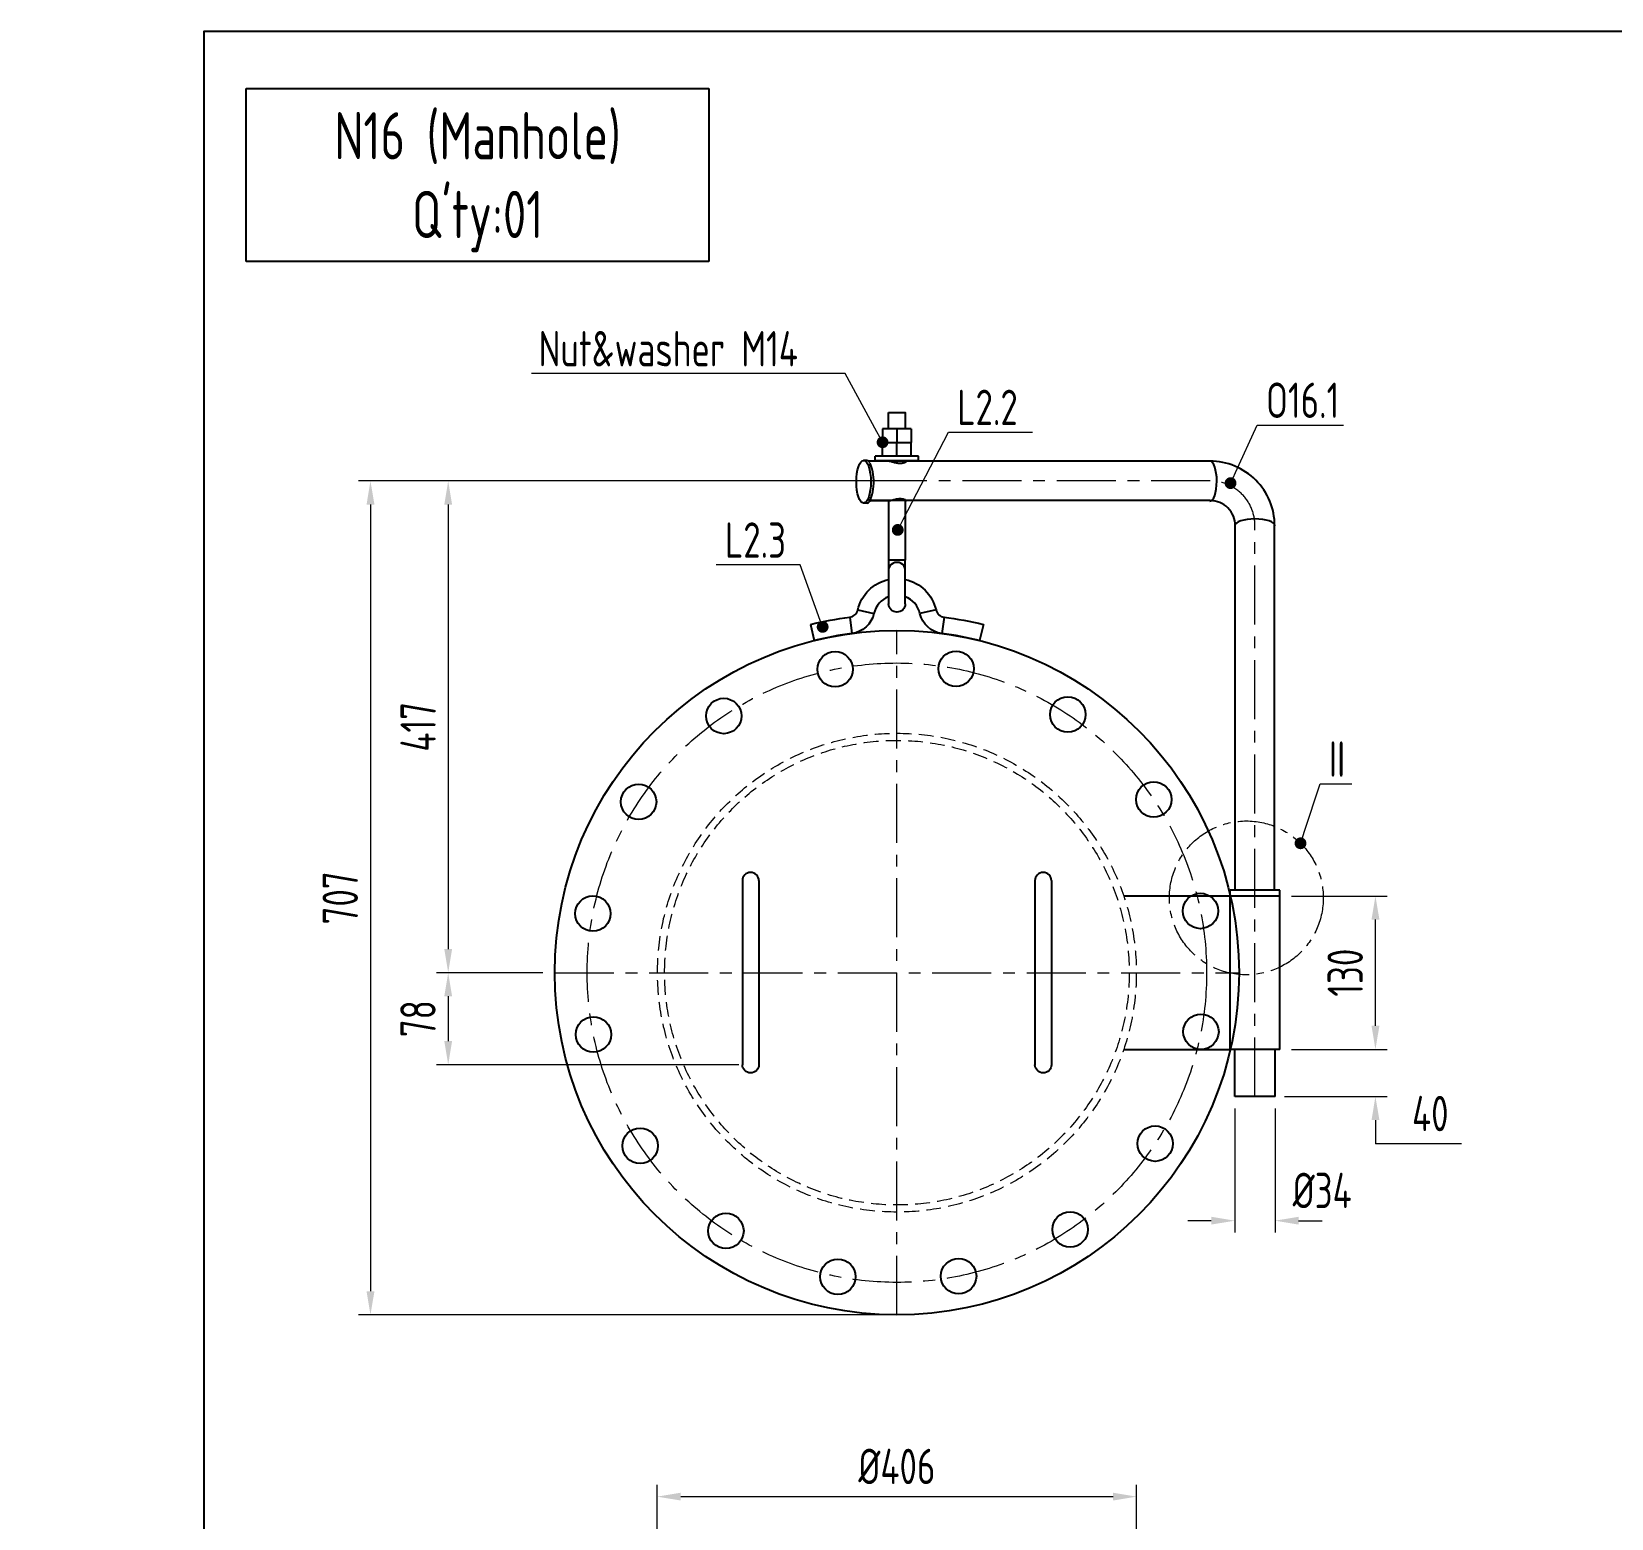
# Model space of a CAD drawing. Header units: millimetres. Extents: x -46397 to 283259, y -8690 to 23983.
# Drawn here: x 176973 to 178312, y 87 to 1347 of the extents above; entities that cross this region are included whole.
import ezdxf
from ezdxf import colors
from ezdxf.entities.mleader import LeaderData, LeaderLine
from ezdxf.math import Vec2, Vec3

# ---------------------------------------------------------------- set-up
doc = ezdxf.new("R2010")
doc.units = ezdxf.units.MM
doc.linetypes.add('CENTER', pattern=[2, 1.25, -0.25, 0.25, -0.25])
doc.linetypes.add('HIDDEN', pattern=[0.375, 0.25, -0.125])
doc.layers.get('Defpoints').update_dxf_attribs({"lineweight": 0})
for name, color, linetype, lineweight in [('Dtext', 255, 'Continuous', 20), ('DUONGDAM', 7, 'Continuous', 25), ('Long_AM_Hidden', 4, 'HIDDEN', 9), ('Long_AM_Visible', 30, 'Continuous', 25), ('Long_Centerline', 1, 'CENTER', 9), ('Long_Dim', 3, 'Continuous', 9), ('ĐƯỜNG ĐẬM', 255, 'Continuous', 25)]:
    doc.layers.add(name, color=color, linetype=linetype, lineweight=lineweight)
doc.styles.add('Chu va so', font='arial.ttf')
doc.styles.add('GHI CHU 2', font='arial.ttf', dxfattribs={"width": 0.8, "height": 2.5})
doc.styles.add('GHI CHÚ 3', font='isocp_IV25.ttf', dxfattribs={"width": 0.8})
doc.styles.get("Standard").update_dxf_attribs({"font": 'isocp.shx', "width": 0.8})
doc.styles.add('TCVN', font='arial.ttf')
doc.dimstyles.new('Vuong_DIM', dxfattribs={"dimtxt": 2.5, "dimasz": 2.3, "dimexe": 1.25, "dimexo": 0, "dimtad": 1, "dimtoh": 1, "dimdec": 0, "dimdsep": 46, "dimtxsty": 'GHI CHÚ 3', "dimcen": 2.3, "dimclrd": 9, "dimclre": 9, "dimclrt": 2, "dimadec": 0, "dimazin": 0, "dimtm": 1e-09, "dimtfac": 1, "dimtdec": 0, "dimtofl": 0, "dimtmove": 1, "dimatfit": 3, "dimfxl": 1, "dimtfill": 1, "dimlwd": 9, "dimlwe": 9, "dimarcsym": 1})

# ---------------------------------------------------------------- blocks, each defined once
blk = doc.blocks.new('_Dot')
at = {"color": 0, "linetype": 'ByBlock', "lineweight": -2}
blk.add_line((-0.5, 0), (-1, 0), dxfattribs=at)
at = {"color": 0, "linetype": 'ByBlock', "const_width": 0.5}
blk.add_lwpolyline([(-0.25, 0, 1), (0.25, 0, 1)], format="xyb", close=True, dxfattribs=at)
blk = doc.blocks.new('*D1738')
at = {"layer": 'Defpoints', "color": 0, "transparency": 16777216}
for p in [(177706.3, 966.6), (177260.1, 259.8), (177706.3, 259.8)]:
    blk.add_point(p, dxfattribs=at)
at = {"layer": 'Long_Dim', "color": 9, "lineweight": 9, "transparency": 16777216}
for p, q in [((177696.3, 966.6), (177250.1, 966.6)), ((177260.1, 946.6), (177260.1, 279.8)), ((177696.3, 259.8), (177250.1, 259.8))]:
    blk.add_line(p, q, dxfattribs=at)
at = {"layer": 'Long_Dim', "color": 9, "transparency": 16777216}
for points in [[(177256.8, 946.6), (177263.5, 946.6), (177260.1, 966.6)], [(177256.8, 279.8), (177263.5, 279.8), (177260.1, 259.8)]]:
    blk.add_solid(points, dxfattribs=at)
at = {"layer": 'Long_Dim', "color": 2, "transparency": 16777216, "insert": (177234.5, 613.2), "char_height": 30, "attachment_point": 5, "rotation": 90, "style": 'GHI CHÚ 3', "bg_fill": 3, "box_fill_scale": 1.1, "bg_fill_color": 256, "bg_fill_true_color": 13158600, "bg_fill_transparency": 0}
blk.add_mtext('707', dxfattribs=at)
blk = doc.blocks.new('*D1741')
at = {"layer": 'Defpoints', "color": 0, "transparency": 16777216}
for p in [(178030.9, 484.8), (178024.8, 444.8), (178111.9, 444.8)]:
    blk.add_point(p, dxfattribs=at)
at = {"layer": 'Long_Dim', "color": 9, "lineweight": 9, "transparency": 16777216}
for p, q in [((178111.9, 504.8), (178111.9, 524.8)), ((178040.9, 484.8), (178121.9, 484.8)), ((178034.8, 444.8), (178121.9, 444.8)), ((178111.9, 424.8), (178111.9, 404.8)), ((178185, 404.8), (178111.9, 404.8))]:
    blk.add_line(p, q, dxfattribs=at)
at = {"layer": 'Long_Dim', "color": 9, "transparency": 16777216}
for points in [[(178108.6, 504.8), (178115.3, 504.8), (178111.9, 484.8)], [(178108.6, 424.8), (178115.3, 424.8), (178111.9, 444.8)]]:
    blk.add_solid(points, dxfattribs=at)
at = {"layer": 'Long_Dim', "color": 2, "transparency": 16777216, "insert": (178158.4, 430.4), "char_height": 30, "attachment_point": 5, "style": 'GHI CHÚ 3', "bg_fill": 3, "box_fill_scale": 1.1, "bg_fill_color": 256, "bg_fill_true_color": 13158600, "bg_fill_transparency": 0}
blk.add_mtext('40', dxfattribs=at)
blk = doc.blocks.new('*D1775')
at = {"layer": 'Defpoints', "color": 0, "transparency": 16777216}
for p in [(177992.8, 444.8, -7.7), (178026.8, 444.8, -7.7), (178026.8, 339.6)]:
    blk.add_point(p, dxfattribs=at)
at = {"layer": 'Long_Dim', "color": 9, "lineweight": 9, "transparency": 16777216}
for p, q in [((177992.8, 434.8), (177992.8, 329.6)), ((178026.8, 434.8), (178026.8, 329.6)), ((177972.8, 339.6), (177952.8, 339.6)), ((178046.8, 339.6), (178066.8, 339.6))]:
    blk.add_line(p, q, dxfattribs=at)
at = {"layer": 'Long_Dim', "color": 9, "transparency": 16777216}
blk.add_solid([(177972.8, 342.9), (177972.8, 336.3), (177992.8, 339.6)], dxfattribs=at)
at = {"layer": 'Long_Dim', "color": 2, "transparency": 16777216, "insert": (178066.8, 365.2), "char_height": 30, "attachment_point": 5, "style": 'GHI CHÚ 3', "bg_fill": 3, "box_fill_scale": 1.1, "bg_fill_color": 256, "bg_fill_true_color": 13158600, "bg_fill_transparency": 0}
blk.add_mtext('%%C34', dxfattribs=at)
at = {"layer": 'Long_Dim', "color": 9, "transparency": 16777216}
blk.add_solid([(178046.8, 342.9), (178046.8, 336.3), (178026.8, 339.6)], dxfattribs=at)
blk = doc.blocks.new('*D1721')
at = {"layer": 'Defpoints', "color": 0, "transparency": 16777216}
for p in [(177909.5, 105.7), (177503.1, 22.3, -7.7), (177909.5, 22.3, -7.7)]:
    blk.add_point(p, dxfattribs=at)
at = {"layer": 'Long_Dim', "color": 9, "lineweight": 9, "transparency": 16777216}
for p, q in [((177503.1, 32.3), (177503.1, 115.7)), ((177909.5, 32.3), (177909.5, 115.7)), ((177523.1, 105.7), (177889.5, 105.7))]:
    blk.add_line(p, q, dxfattribs=at)
at = {"layer": 'Long_Dim', "color": 9, "transparency": 16777216}
for points in [[(177523.1, 109), (177523.1, 102.4), (177503.1, 105.7)], [(177889.5, 109), (177889.5, 102.4), (177909.5, 105.7)]]:
    blk.add_solid(points, dxfattribs=at)
at = {"layer": 'Long_Dim', "color": 2, "transparency": 16777216, "insert": (177706.3, 131.3), "char_height": 30, "attachment_point": 5, "style": 'GHI CHÚ 3', "bg_fill": 3, "box_fill_scale": 1.1, "bg_fill_color": 256, "bg_fill_true_color": 13158600, "bg_fill_transparency": 0}
blk.add_mtext('%%C406', dxfattribs=at)
blk = doc.blocks.new('*D1727')
at = {"layer": 'Defpoints', "color": 0, "transparency": 16777216}
for p in [(177678.1, 966.6, -7.7), (177326, 549.8), (177416.3, 549.8, -7.7)]:
    blk.add_point(p, dxfattribs=at)
at = {"layer": 'Long_Dim', "color": 9, "lineweight": 9, "transparency": 16777216}
for p, q in [((177668.1, 966.6), (177316, 966.6)), ((177326, 946.6), (177326, 569.8)), ((177406.3, 549.8), (177316, 549.8))]:
    blk.add_line(p, q, dxfattribs=at)
at = {"layer": 'Long_Dim', "color": 9, "transparency": 16777216}
for points in [[(177322.7, 946.6), (177329.3, 946.6), (177326, 966.6)], [(177322.7, 569.8), (177329.3, 569.8), (177326, 549.8)]]:
    blk.add_solid(points, dxfattribs=at)
at = {"layer": 'Long_Dim', "color": 2, "transparency": 16777216, "insert": (177300.5, 758.2), "char_height": 30, "attachment_point": 5, "rotation": 90, "style": 'GHI CHÚ 3', "bg_fill": 3, "box_fill_scale": 1.1, "bg_fill_color": 256, "bg_fill_true_color": 13158600, "bg_fill_transparency": 0}
blk.add_mtext('417', dxfattribs=at)
blk = doc.blocks.new('*D1771')
at = {"layer": 'Defpoints', "color": 0, "transparency": 16777216}
for p in [(178030.9, 614.8, -7.7), (178111.9, 614.8), (178030.9, 484.8, -7.7)]:
    blk.add_point(p, dxfattribs=at)
at = {"layer": 'Long_Dim', "color": 9, "lineweight": 9, "transparency": 16777216}
for p, q in [((178040.9, 614.8), (178121.9, 614.8)), ((178111.9, 504.8), (178111.9, 594.8)), ((178040.9, 484.8), (178121.9, 484.8))]:
    blk.add_line(p, q, dxfattribs=at)
at = {"layer": 'Long_Dim', "color": 9, "transparency": 16777216}
for points in [[(178108.6, 594.8), (178115.3, 594.8), (178111.9, 614.8)], [(178108.6, 504.8), (178115.3, 504.8), (178111.9, 484.8)]]:
    blk.add_solid(points, dxfattribs=at)
at = {"layer": 'Long_Dim', "color": 2, "transparency": 16777216, "insert": (178086.3, 549.8), "char_height": 30, "attachment_point": 5, "rotation": 90, "style": 'GHI CHÚ 3', "bg_fill": 3, "box_fill_scale": 1.1, "bg_fill_color": 256, "bg_fill_true_color": 13158600, "bg_fill_transparency": 0}
blk.add_mtext('130', dxfattribs=at)
blk = doc.blocks.new('*U1706')
at = {"lineweight": 25}
for points in [[(0, 0), (5222.3, 0), (5222.3, 3420.9), (0, 3420.9)], [(0, 0), (3948.6, 0), (3948.6, 3420.9), (0, 3420.9)]]:
    blk.add_lwpolyline(points, close=True, dxfattribs=at)
at = {"layer": 'Dtext', "ltscale": 0.1}
for tag, p, height, style in [('REV_3', (3982.2, 1284.9), 22.7, 'TCVN'), ('FOR_APPROVAL3', (4209.7, 1283.3, -0.2), 27.3, 'TCVN'), ('REV_2', (3982.2, 1200), 22.7, 'TCVN'), ('FOR_APPROVAL2', (4209.7, 1198.4, -0.2), 27.3, 'TCVN'), ('REV_1', (3982.2, 1115.1), 22.7, 'TCVN'), ('FOR_APPROVAL1', (4209.7, 1113.5, -0.2), 27.3, 'TCVN'), ('REV_0', (3982.2, 1030.1), 22.7, 'TCVN'), ('NGUOI_VE', (4452, 1028.9, -0.2), 27.3, 'TCVN'), ('NGUOI_KIEM_2', (4693.2, 1028.9, -0.2), 27.3, 'TCVN'), ('NGUOI_DUYET', (4984.6, 1028.9, -0.2), 27.3, 'TCVN'), ('1.1_A4', (4999.2, 51.8, -0.2), 27.3, 'Chu va so'), ('A4_A4', (5090, 51.8, -0.2), 27.3, 'Chu va so'), ('REV.', (5164.8, 51.8, -0.2), 27.3, 'Chu va so')]:
    blk.add_attdef(tag, p, '', height=height, dxfattribs=dict(at, style=style))
for tag, p, height, style, width in [('NGAY_REV03', (4039.8, 1283.3, -0.2), 23.7, 'TCVN', 0.95), ('NGAY_REV02', (4039.8, 1198.4, -0.2), 23.7, 'TCVN', 0.95), ('NGAY_REV01', (4039.8, 1113.5, -0.2), 23.7, 'TCVN', 0.95), ('NGAY_REV0', (4039.8, 1028.5, -0.2), 23.7, 'TCVN', 0.95), ('DWD.NO', (4037.7, 22.1, -0.2), 36.4, 'Chu va so', 0.85)]:
    blk.add_attdef(tag, p, '', height=height, dxfattribs=dict(at, style=style, width=width))
at = {"layer": 'Dtext', "lineweight": 25, "ltscale": 0.1, "style": 'Chu va so'}
for tag, p, height in [('PROJECT_CODE', (4300.8, 427.6), 54.6), ('TITLE1', (4064.3, 326.1, -0.2), 36.4), ('TITLE2', (4064.3, 240.5, -0.2), 36.4), ('TITLE3', (4064.3, 155.6, -0.2), 36.4)]:
    blk.add_attdef(tag, p, '', height=height, dxfattribs=at)
blk = doc.blocks.new('*U1713')
at = {"layer": 'DUONGDAM'}
blk.add_circle((0, 0), 15, dxfattribs=at)
blk = doc.blocks.new('*U1714')
at = {"layer": 'ĐƯỜNG ĐẬM', "color": 0, "linetype": 'ByBlock', "lineweight": -2, "transparency": 16777216}
blk.add_blockref('*U1713', (178500, 989), dxfattribs=at)
for p, rotation in [((178399.6, 969), 22.5), ((178600.5, 969), 337.4999999999999), ((178314.4, 912.1), 45.00000000000001), ((178685.6, 912.1), 315), ((178257.5, 827), 67.5), ((178742.6, 827), 292.5000000000001), ((178237.5, 726.5), 90), ((178762.5, 726.5), 270), ((178257.5, 626.1), 112.5), ((178742.6, 626.1), 247.5), ((178314.4, 540.9), 135), ((178685.6, 540.9), 225), ((178399.6, 484), 157.5), ((178600.5, 484), 202.5000000000001), ((178500, 464), 180)]:
    blk.add_blockref('*U1713', p, dxfattribs=dict(at, rotation=rotation))
blk = doc.blocks.new('*D1733')
at = {"layer": 'Defpoints', "color": 0, "transparency": 16777216}
for p in [(177416.3, 549.8, 7.7), (177326, 471.8), (177582.3, 471.8, 7.7)]:
    blk.add_point(p, dxfattribs=at)
at = {"layer": 'Long_Dim', "color": 9, "lineweight": 9, "transparency": 16777216}
for p, q in [((177406.3, 549.8), (177316, 549.8)), ((177326, 529.8), (177326, 491.8)), ((177572.3, 471.8), (177316, 471.8))]:
    blk.add_line(p, q, dxfattribs=at)
at = {"layer": 'Long_Dim', "color": 9, "transparency": 16777216}
for points in [[(177322.7, 529.8), (177329.3, 529.8), (177326, 549.8)], [(177322.7, 491.8), (177329.3, 491.8), (177326, 471.8)]]:
    blk.add_solid(points, dxfattribs=at)
at = {"layer": 'Long_Dim', "color": 2, "transparency": 16777216, "insert": (177300.4, 510.8), "char_height": 30, "attachment_point": 5, "rotation": 90, "style": 'GHI CHÚ 3', "bg_fill": 3, "box_fill_scale": 1.1, "bg_fill_color": 256, "bg_fill_true_color": 13158600, "bg_fill_transparency": 0}
blk.add_mtext('78', dxfattribs=at)

msp = doc.modelspace()

# ---------------------------------------------------------------- linework, layer by layer
at = {"layer": 'DUONGDAM', "ltscale": 20, "extrusion": (0, 1, 0)}
for p, q in [((178030.9, 619.8, 7.71), (177988.7, 619.8, 7.71)), ((178030.9, 614.8, 7.71), (177988.7, 614.8, 7.71)), ((178030.9, 614.8, 7.71), (177988.7, 614.8, 7.71))]:
    msp.add_line(p, q, dxfattribs=at)
at = {"layer": 'Long_AM_Visible', "extrusion": (0, 1, 0)}
for p, q in [((177694.16, 1010.8, 7.71), (177694.16, 998.82, 7.71)), ((177706.32, 1010.8, 7.71), (177694.16, 1010.8, 7.71)), ((177718.48, 1010.8, 7.71), (177706.32, 1010.8, 7.71)), ((177706.32, 1010.8, 7.71), (177706.32, 999.14, 7.71)), ((177718.48, 1010.8, 7.71), (177718.48, 999.14, 7.71)), ((177694.17, 998.82, 7.71), (177694.16, 998.82, 7.71)), ((177694.17, 999.14, 7.71), (177706.33, 999.14, 7.71)), ((177694.17, 987.49, 7.71), (177694.17, 999.14, 7.71)), ((177706.33, 987.49, 7.71), (177706.33, 999.14, 7.71)), ((177706.33, 999.14, 7.71), (177718.5, 999.14, 7.71)), ((177718.5, 987.49, 7.71), (177718.5, 999.14, 7.71)), ((177680.94, 983.88, 7.71), (177678.12, 983.88, 7.71)), ((177724.75, 987.49, 7.71), (177687.92, 987.49, 7.71)), ((177687.92, 983.7, 7.71), (177687.92, 987.49, 7.71)), ((177724.75, 983.7, 7.71), (177687.92, 983.7, 7.71)), ((177699.33, 983.7, 7.71), (177699.33, 983.34, 7.71)), ((177713.33, 983.7, 7.71), (177713.33, 982.29, 7.71)), ((177724.75, 983.7, 7.71), (177724.75, 987.49, 7.71)), ((177713.33, 950.74, 7.71), (177713.33, 899.45, 7.71)), ((177713.33, 891.19, 7.71), (177713.33, 899.45, 7.71)), ((177713.33, 862.44, 7.71), (177713.33, 891.19, 7.71)), ((177739.48, 857.31, 7.71), (177725.83, 854.19, 7.71)), ((177746.25, 851.16, 7.71), (177744.46, 837.28, 7.71)), ((177779.63, 844.99, 7.71), (177776.33, 831.38, 7.71)), ((177988.7, 484.8, 7.71), (177988.7, 614.8, 7.71)), ((177898.55, 484.79, 7.71), (177988.7, 484.8, 7.71)), ((177992.8, 444.82, 7.71), (177992.8, 484.82, 7.71))]:
    msp.add_line(p, q, dxfattribs=at)
at = {"layer": 'Long_AM_Visible', "elevation": 7.71}
msp.add_lwpolyline([(177699.33, 1024.62), (177713.33, 1024.62), (177713.33, 1010.8), (177699.33, 1010.8)], close=True, dxfattribs=at)
at = {"layer": 'Long_AM_Visible', "extrusion": (1.22465e-16, 0, -1)}
for centre, radius, start, end in [((-177706.33, 849.73, -7.71), 34, 101.88116, 167.11491), ((-177747.28, 859.1, -7.71), 22, 277.36243, 347.11491), ((-177706.33, 542.23, -7.71), 311.5, 97.36243, 103.60896)]:
    msp.add_arc(centre, radius, start, end, dxfattribs=at)
at = {"layer": 'Long_AM_Visible'}
for centre, radius, start, end in [((177706.33, 849.73, 7.71), 20, 12.88509, 69.51268), ((177747.28, 859.1, 7.71), 8, 192.88509, 262.63757), ((177706.33, 542.23, 7.71), 297.5, 76.39104, 82.63757)]:
    msp.add_arc(centre, radius, start, end, dxfattribs=at)
for centre, major_axis, start_param, end_param in [((177680.94, 965.88, 7.71), (0, 18), -0.4369524, 0), ((177971.65, 966.35, 7.71), (-0.01, -17), 0.0014923, 3.1417672), ((178009.8, 928.65, 7.71), (17, -0.01), 0.0001779, 3.1417672)]:
    msp.add_ellipse(centre, major_axis=major_axis, ratio=0.3420201, start_param=start_param, end_param=end_param, dxfattribs=at)
msp.add_open_spline([(177713.33, 983.35, 7.71), (177713.53, 983.37, 7.71), (177713.69, 983.39, 7.71), (177714, 983.39, 7.71), (177714.13, 983.36, 7.71), (177714.3, 983.27, 7.71), (177714.32, 983.2, 7.71), (177714.27, 983.01, 7.71), (177714.2, 982.91, 7.71), (177713.94, 982.67, 7.71), (177713.77, 982.54, 7.71), (177713.35, 982.29, 7.71), (177713.09, 982.16, 7.71), (177712.48, 981.92, 7.71), (177712.12, 981.8, 7.71), (177711.34, 981.6, 7.71), (177710.91, 981.52, 7.71), (177710, 981.41, 7.71), (177709.53, 981.39, 7.71), (177708.56, 981.39, 7.71), (177708.05, 981.41, 7.71), (177707, 981.52, 7.71), (177706.47, 981.6, 7.71), (177705.4, 981.8, 7.71), (177704.88, 981.92, 7.71), (177703.86, 982.16, 7.71), (177703.38, 982.29, 7.71), (177702.48, 982.54, 7.71), (177702.03, 982.67, 7.71), (177701.19, 982.9, 7.71), (177700.79, 983.01, 7.71), (177700.07, 983.2, 7.71), (177699.74, 983.27, 7.71), (177699.19, 983.36, 7.71), (177698.97, 983.39, 7.71), (177698.79, 983.39, 7.71), (177698.79, 983.39, 7.71), (177698.79, 983.39, 7.71)], degree=3, knots=[11.0954506, 11.0954506, 11.0954506, 11.0954506, 12.2686301, 12.2686301, 13.8006195, 13.8006195, 15.3326089, 15.3326089, 16.8645983, 16.8645983, 18.3965877, 18.3965877, 19.9317558, 19.9317558, 21.466924, 21.466924, 23.0020921, 23.0020921, 24.5372602, 24.5372602, 26.0724265, 26.0724265, 27.6075928, 27.6075928, 29.1427592, 29.1427592, 30.6779255, 30.6779255, 32.2099108, 32.2099108, 33.741896, 33.741896, 35.2738813, 35.2738813, 36.8058666, 36.8058666, 36.8059238, 36.8059238, 36.8059238, 36.8059238], dxfattribs=at)
at = {"layer": 'ĐƯỜNG ĐẬM', "ltscale": 100, "extrusion": (0, 1, 0)}
for p, q in [((177988.7, 614.8, 7.71), (177988.7, 619.8, 7.71)), ((178030.9, 614.8, 7.71), (178030.9, 619.8, 7.71)), ((177988.7, 484.82, 7.71), (177988.7, 614.77, 7.71))]:
    msp.add_line(p, q, dxfattribs=at)

# ---------------------------------------------------------------- dimensions: what is measured, and where the dimension line sits
at = {"layer": 'Long_Dim'}
dim = msp.add_linear_dim(base=(177909.53, 105.69, 15.42), p1=(177503.13, 22.29, 7.71), p2=(177909.53, 22.29, 7.71), text='%%C<>', dimstyle='Vuong_DIM', override={"dimtxt": 30, "dimasz": 20, "dimexe": 10, "dimexo": 10, "dimgap": 10}, dxfattribs=at)
dim.commit()
dim.dimension.update_dxf_attribs({"geometry": '*D1721', "text_midpoint": (177706.33, 131.33, 15.42)})

# ---------------------------------------------------------------- leaders
at = {"color": 3, "ltscale": 5}
ml = msp.add_multileader_mtext('Standard', dxfattribs=at)
ml.set_content('{\\fArial|b0|i0|c0|p34;Khoan lỗ %%C10 cho cùm ống DN200 (theo thực tế)}', color=3)
ml.set_leader_properties(lineweight=9)
ml.set_arrow_properties(name='DOT')
ml.build(insert=Vec2(0, 0))
ml.multileader.update_dxf_attribs({"has_dogleg": 0, "text_left_attachment_type": 5, "text_right_attachment_type": 6, "dogleg_length": 0.1, "arrow_head_size": 17.4, "scale": 300})
ctx = ml.context
ctx.base_point, ctx.scale, ctx.char_height, ctx.arrow_head_size, ctx.landing_gap_size, ctx.plane_origin = Vec3(148509.96, 665.28), 300, 24, 17.4, 18, Vec3(149312.43, -378.76)
ctx.left_attachment, ctx.right_attachment = 5, 6
notes = []
notes.append((ctx, [(0, (1, 1, 0), (148878.33, 716.29), (-1, 0), 30, [(0, [(149054.42, 441.35)], 0, [])])]))
ctx.mtext.insert, ctx.mtext.width, ctx.mtext.flow_direction = Vec3(148527.96, 747.35), 309.9931, 5
ml = msp.add_multileader_mtext('Standard', dxfattribs=at)
ml.set_content('{\\fArial|b0|i0|c0|p34;Khoan lỗ %%C10 cho cùm ống DN100 (theo thực tế)}', color=3)
ml.set_leader_properties(lineweight=9)
ml.set_arrow_properties(name='DOT')
ml.build(insert=Vec2(0, 0))
ml.multileader.update_dxf_attribs({"has_dogleg": 0, "text_left_attachment_type": 5, "text_right_attachment_type": 6, "dogleg_length": 0.1, "arrow_head_size": 17.4, "scale": 300})
ctx = ml.context
ctx.base_point, ctx.scale, ctx.char_height, ctx.arrow_head_size, ctx.landing_gap_size, ctx.plane_origin = Vec3(149602.55, 578.05), 300, 24, 17.4, 18, Vec3(149253.66, -389.59)
ctx.left_attachment, ctx.right_attachment = 5, 6
notes.append((ctx, [(0, (1, 1, 0), (149572.55, 578.05), (1, 0), 30, [(0, [(149511.66, 430.53)], 0, [])])]))
ctx.mtext.insert, ctx.mtext.width, ctx.mtext.flow_direction = Vec3(149620.55, 660.13), 306.4046, 5
for ctx, leaders in notes:
    for number, flags, end, landing, length, lines in leaders:
        leader = LeaderData()
        leader.index, (leader.has_last_leader_line, leader.has_dogleg_vector, leader.attachment_direction) = number, flags
        leader.last_leader_point, leader.dogleg_vector, leader.dogleg_length = Vec3(end), Vec3(landing), length
        for number, points, colour, breaks in lines:
            line = LeaderLine()
            line.index, line.vertices, line.color, line.breaks = number, Vec3.list(points), colors.encode_raw_color(colour), breaks
            leader.lines.append(line)
        ctx.leaders.append(leader)

# ---------------------------------------------------------------- next in the draw order: dimensions: what is measured, and where the dimension line sits
at = {"layer": 'Long_Dim'}
dim = msp.add_linear_dim(base=(177260.13, 259.8, 7.71), p1=(177706.33, 966.65, 7.71), p2=(177706.33, 259.8, 7.71), angle=90, dimstyle='Vuong_DIM', override={"dimtxt": 30, "dimasz": 20, "dimexe": 10, "dimexo": 10, "dimgap": 10}, dxfattribs=at)
dim.commit()
dim.dimension.update_dxf_attribs({"geometry": '*D1738', "text_midpoint": (177234.54, 613.22, 7.71)})
dim = msp.add_linear_dim(base=(178111.92, 444.82, 7.71), p1=(178030.9, 484.8, 7.71), p2=(178024.8, 444.82, 7.71), angle=90, dimstyle='Vuong_DIM', override={"dimtxt": 30, "dimasz": 20, "dimexe": 10, "dimexo": 10, "dimgap": 10}, dxfattribs=at)
dim.commit()
dim.dimension.update_dxf_attribs({"geometry": '*D1741', "text_midpoint": (178133.28, 422.69, 7.71), "dimtype": 160})

# ---------------------------------------------------------------- next in the draw order: linework, layer by layer
at = {"layer": 'Long_AM_Visible', "extrusion": (0, 1, 0)}
for p, q in [((177680.94, 947.88, 7.71), (177678.12, 947.88, 7.71)), ((177698.79, 949.65, 7.71), (177682.96, 949.65, 7.71)), ((177699.33, 949.7, 7.71), (177699.33, 899.45, 7.71)), ((177699.33, 899.45, 7.71), (177699.33, 891.19, 7.71)), ((177699.33, 891.19, 7.71), (177699.33, 862.44, 7.71)), ((177673.19, 857.31, 7.71), (177686.84, 854.19, 7.71)), ((177633.04, 844.99, 7.71), (177636.33, 831.38, 7.71)), ((177666.42, 851.16, 7.71), (177668.21, 837.28, 7.71)), ((178030.9, 484.8, 7.71), (178030.9, 614.8, 7.71)), ((178030.9, 484.8, 7.71), (177988.7, 484.8, 7.71)), ((178026.8, 444.82, 7.71), (178026.8, 484.82, 7.71)), ((178026.8, 444.82, 7.71), (177992.8, 444.82, 7.71))]:
    msp.add_line(p, q, dxfattribs=at)
at = {"layer": 'Long_AM_Visible', "extrusion": (1.22465e-16, 0, -1)}
for centre, radius, start, end in [((-177706.33, 849.73, -7.71), 34, 12.88509, 78.11884), ((-177706.33, 862.44, -7.71), 7, 180, 0), ((-177706.33, 542.23, -7.71), 311.5, 76.39104, 82.63757), ((-177665.39, 859.1, -7.71), 22, 192.88509, 262.63757)]:
    msp.add_arc(centre, radius, start, end, dxfattribs=at)
at = {"layer": 'Long_AM_Visible'}
for centre, radius, start, end in [((177665.39, 859.1, 7.71), 8, 277.36243, 347.11491), ((177706.33, 849.73, 7.71), 20, 110.48732, 167.11491), ((177706.33, 542.23, 7.71), 297.5, 97.36243, 103.60896)]:
    msp.add_arc(centre, radius, start, end, dxfattribs=at)
for centre, major_axis, ratio, start_param, end_param in [((177678.12, 965.88, 7.71), (0, -18), 0.3420201, -4.7123923, 1.570793), ((177680.94, 965.88, 7.71), (0, -17), 0.3420201, 0.2861334, 2.7046403), ((177680.94, 965.88, 7.71), (0, -18), 0.3420201, 0, 0.4369524), ((177706.33, 891.19, 7.71), (7, 0), 0.9165483, 0, 3.1415927)]:
    msp.add_ellipse(centre, major_axis=major_axis, ratio=ratio, start_param=start_param, end_param=end_param, dxfattribs=at)
for points, knots in [([(177698.79, 949.65, 7.71), (177698.97, 949.65, 7.71), (177699.19, 949.67, 7.71), (177699.74, 949.76, 7.71), (177700.07, 949.84, 7.71), (177700.79, 950.02, 7.71), (177701.19, 950.13, 7.71), (177702.03, 950.36, 7.71), (177702.48, 950.49, 7.71), (177703.38, 950.74, 7.71), (177703.86, 950.87, 7.71), (177704.88, 951.12, 7.71), (177705.4, 951.23, 7.71), (177706.47, 951.43, 7.71), (177707, 951.51, 7.71), (177708.05, 951.62, 7.71), (177708.56, 951.65, 7.71), (177709.53, 951.65, 7.71), (177710, 951.62, 7.71), (177710.91, 951.51, 7.71), (177711.34, 951.43, 7.71), (177712.12, 951.23, 7.71), (177712.48, 951.12, 7.71), (177713.09, 950.87, 7.71), (177713.35, 950.74, 7.71), (177713.77, 950.49, 7.71), (177713.94, 950.36, 7.71), (177714.2, 950.13, 7.71), (177714.27, 950.02, 7.71), (177714.32, 949.84, 7.71), (177714.3, 949.77, 7.71), (177714.13, 949.67, 7.71), (177714, 949.65, 7.71), (177713.69, 949.65, 7.71), (177713.53, 949.66, 7.71), (177713.33, 949.69, 7.71)], [12.2686873, 12.2686873, 12.2686873, 12.2686873, 13.8006177, 13.8006177, 15.3326052, 15.3326052, 16.8645928, 16.8645928, 18.3965803, 18.3965803, 19.9317503, 19.9317503, 21.4669203, 21.4669203, 23.0020902, 23.0020902, 24.5372602, 24.5372602, 26.0724247, 26.0724247, 27.6075891, 27.6075891, 29.1427536, 29.1427536, 30.6779181, 30.6779181, 32.2099052, 32.2099052, 33.7418923, 33.7418923, 35.2738795, 35.2738795, 36.8058666, 36.8058666, 37.9790457, 37.9790457, 37.9790457, 37.9790457]), ([(177699.33, 899.45, 7.71), (177699.33, 899.45, 7.71), (177699.33, 899.45, 7.71), (177699.34, 899.49, 7.71), (177699.5, 899.53, 7.71), (177700.12, 899.61, 7.71), (177700.56, 899.66, 7.71), (177701.71, 899.74, 7.71), (177702.42, 899.77, 7.71), (177703.82, 899.83, 7.71), (177704.47, 899.84, 7.71), (177705.43, 899.86, 7.71), (177705.71, 899.86, 7.71), (177706.22, 899.86, 7.71), (177706.44, 899.86, 7.71), (177706.96, 899.86, 7.71), (177707.24, 899.86, 7.71), (177708.28, 899.84, 7.71), (177709, 899.82, 7.71), (177710.47, 899.76, 7.71), (177711.18, 899.72, 7.71), (177712.21, 899.65, 7.71), (177712.58, 899.61, 7.71), (177713.16, 899.53, 7.71), (177713.33, 899.49, 7.71), (177713.33, 899.45, 7.71), (177713.33, 899.45, 7.71), (177713.33, 899.45, 7.71)], [-0.0549751, -0.0549751, -0.0549751, -0.0549751, 0, 0, 2.5544712, 2.5544712, 5.0779844, 5.0779844, 7.7250022, 7.7250022, 9.7792625, 9.7792625, 10.6317615, 10.6317615, 11.3089334, 11.3089334, 12.1702498, 12.1702498, 14.4582938, 14.4582938, 17.1847174, 17.1847174, 19.3778833, 19.3778833, 21.9500558, 21.9500558, 22.0050312, 22.0050312, 22.0050312, 22.0050312])]:
    msp.add_open_spline(points, degree=3, knots=knots, dxfattribs=at)

# ---------------------------------------------------------------- next in the draw order: dimensions: what is measured, and where the dimension line sits
at = {"layer": 'Long_Dim'}
for base, p1, p2, picture, middle in [((177326.02, 549.8, 15.42), (177678.12, 966.65, 7.71), (177416.33, 549.8, 7.71), '*D1727', (177300.48, 758.22, 15.42)), ((178111.92, 614.8, 15.42), (178030.9, 484.8, 7.71), (178030.9, 614.8, 7.71), '*D1771', (178086.33, 549.8, 15.42))]:
    dim = msp.add_linear_dim(base=base, p1=p1, p2=p2, angle=90, dimstyle='Vuong_DIM', override={"dimtxt": 30, "dimasz": 20, "dimexe": 10, "dimexo": 10, "dimgap": 10}, dxfattribs=at)
    dim.commit()
    dim.dimension.update_dxf_attribs({"geometry": picture, "text_midpoint": middle})
dim = msp.add_linear_dim(base=(178026.8, 339.61, 15.42), p1=(177992.8, 444.82, 7.71), p2=(178026.8, 444.82, 7.71), text='%%C<>', dimstyle='Vuong_DIM', override={"dimtxt": 30, "dimasz": 20, "dimexe": 10, "dimexo": 10, "dimgap": 10}, dxfattribs=at)
dim.commit()
dim.dimension.update_dxf_attribs({"geometry": '*D1775', "text_midpoint": (178066.8, 339.61, 15.42), "dimtype": 160})

# ---------------------------------------------------------------- next in the draw order: linework, layer by layer
at = {"layer": 'Long_AM_Visible', "elevation": 7.71}
for points in [[(178026.5, 619.8), (178026.5, 928.65, 0.4142136), (177971.8, 983.35), (177682.43, 983.35)], [(177993.1, 619.8), (177993.1, 928.65, 0.4142136), (177971.8, 949.95), (177682.96, 949.95)]]:
    msp.add_lwpolyline(points, format="xyb", dxfattribs=at)
at = {"layer": 'Long_Centerline', "ltscale": 40, "elevation": 7.71}
msp.add_lwpolyline([(178009.8, 444.8), (178009.8, 928.65, 0.4142136), (177971.8, 966.65), (177678.12, 966.65)], format="xyb", dxfattribs=at)
at = {"layer": 'Long_Centerline', "color": 6, "ltscale": 25}
msp.add_circle((178002.48, 613.2, 7.71), 65.21, dxfattribs=at)

# ---------------------------------------------------------------- next in the draw order: block references
at = {"xscale": 0.9320101847508909, "yscale": 0.9320101847508909, "zscale": 0.9320101847508909}
msp.add_blockref('*U1706', (177118.9, -1840.8), dxfattribs=at)

# ---------------------------------------------------------------- next in the draw order: linework, layer by layer
at = {"layer": 'Long_AM_Hidden', "ltscale": 50}
for radius in [202.91, 196.91]:
    msp.add_circle((177706.33, 549.8, 7.71), radius, dxfattribs=at)
at = {"layer": 'Long_AM_Visible', "extrusion": (0, 1, 0)}
for p, q in [((177575.32, 627.8, 7.71), (177575.32, 471.8, 7.71)), ((177589.32, 627.8, 7.71), (177589.32, 471.8, 7.71)), ((177823.32, 627.8, 7.71), (177823.32, 471.8, 7.71)), ((177837.32, 627.8, 7.71), (177837.32, 471.8, 7.71))]:
    msp.add_line(p, q, dxfattribs=at)
at = {"layer": 'Long_AM_Visible'}
msp.add_line((177988.7, 614.8, 7.71), (177898.55, 614.8, 7.71), dxfattribs=at)
msp.add_circle((177706.33, 549.8, 7.71), 290, dxfattribs=at)
for centre, start, end in [((177582.32, 627.8, 7.71), 90, 180), ((177582.32, 627.8, 7.71), 360, 90), ((177830.32, 627.8, 7.71), 90, 180), ((177830.32, 627.8, 7.71), 360, 90)]:
    msp.add_arc(centre, 7, start, end, dxfattribs=at)
at = {"layer": 'Long_AM_Visible', "extrusion": (1.22465e-16, 0, -1)}
for centre, start, end in [((-177582.32, 471.8, -7.71), 270, 0), ((-177582.32, 471.8, -7.71), 180, 270), ((-177830.32, 471.8, -7.71), 270, 0), ((-177830.32, 471.8, -7.71), 180, 270)]:
    msp.add_arc(centre, 7, start, end, dxfattribs=at)
at = {"layer": 'Long_Centerline', "ltscale": 40}
for p, q in [((177706.33, 259.8, 7.71), (177706.33, 839.8, 7.71)), ((177416.33, 549.8, 7.71), (177996.33, 549.8, 7.71))]:
    msp.add_line(p, q, dxfattribs=at)
msp.add_circle((177706.33, 549.8, 7.71), 262.5, dxfattribs=at)

# ---------------------------------------------------------------- next in the draw order: block references
at = {"layer": 'ĐƯỜNG ĐẬM', "ltscale": 100, "rotation": 11.5}
msp.add_blockref('*U1714', (2934.59, -35749.33, 7.71), dxfattribs=at)

# ---------------------------------------------------------------- next in the draw order: texts
at = {"color": 3, "insert": (177174.86, 1279.18, 15.93), "char_height": 40, "attachment_point": 1, "style": 'GHI CHÚ 3', "bg_fill": 16, "box_fill_scale": 1.5, "bg_fill_color": 256, "bg_fill_transparency": 0}
msp.add_mtext_dynamic_manual_height_columns("\\pxqc;N16 (Manhole)\\PQ'ty:01", width=352.0923, gutter_width=12.5, heights=[0], dxfattribs=at)

# ---------------------------------------------------------------- next in the draw order: leaders
ml = msp.add_multileader_mtext('Standard')
ml.set_content('{\\fISOCP_IV25|b0|i0|c0|p2;Nut&washer M14}', color=256, style='GHI CHU 2')
ml.set_leader_properties(color=3, lineweight=9)
ml.set_arrow_properties(name='DOT')
ml.build(insert=Vec2(0, 0))
ml.multileader.update_dxf_attribs({"text_left_attachment_type": 6, "text_right_attachment_type": 6, "dogleg_length": 0.36, "arrow_head_size": 10})
ctx = ml.context
ctx.base_point, ctx.char_height, ctx.arrow_head_size, ctx.landing_gap_size, ctx.plane_origin = Vec3(177402.51, 1057.66, 7.71), 30, 10, 0.0675, Vec3(177199.56, 4549.94, 7.71)
ctx.left_attachment, ctx.right_attachment = 6, 6
notes = []
notes.append((ctx, [(0, (1, 1, 0), (177662.44, 1057.66, 7.71), (-1, 0), 7.37, [(1, [(177694.17, 999.4, 7.71)], 0, [])])]))
ctx.mtext.insert, ctx.mtext.width, ctx.mtext.line_spacing_style, ctx.mtext.flow_direction = Vec3(177402.58, 1093.66, 7.71), 255.9391, 2, 5
ml = msp.add_multileader_mtext('Standard')
ml.set_content('{\\fISOCP_IV25|b0|i0|c0|p2;O16.1}', color=256, style='GHI CHU 2')
ml.set_leader_properties(color=3, lineweight=9)
ml.set_arrow_properties(name='DOT')
ml.build(insert=Vec2(0, 0))
ml.multileader.update_dxf_attribs({"text_left_attachment_type": 6, "text_right_attachment_type": 6, "dogleg_length": 0.36, "arrow_head_size": 10})
ctx = ml.context
ctx.base_point, ctx.char_height, ctx.arrow_head_size, ctx.landing_gap_size, ctx.plane_origin = Vec3(178019.13, 1014.01), 30, 10, 0.0675, Vec3(177661.29, 4508.95)
ctx.left_attachment, ctx.right_attachment = 6, 6
notes.append((ctx, [(1, (1, 1, 0), (178011.76, 1014.01), (1, 0), 7.37, [(1, [(177989.11, 964.75)], 0, [])])]))
ctx.mtext.insert, ctx.mtext.width, ctx.mtext.line_spacing_style, ctx.mtext.flow_direction = Vec3(178019.2, 1050.01), 64.8621, 2, 5
ml = msp.add_multileader_mtext('Standard')
ml.set_content('{\\fISOCP_IV25|b0|i0|c0|p2;L2.2}', color=256, style='GHI CHU 2')
ml.set_leader_properties(color=3, lineweight=9)
ml.set_arrow_properties(name='DOT')
ml.build(insert=Vec2(0, 0))
ml.multileader.update_dxf_attribs({"text_left_attachment_type": 6, "text_right_attachment_type": 6, "dogleg_length": 0.36, "arrow_head_size": 10})
ctx = ml.context
ctx.base_point, ctx.char_height, ctx.arrow_head_size, ctx.landing_gap_size, ctx.plane_origin = Vec3(177757.38, 1007.98, 7.71), 30, 10, 0.0675, Vec3(177388.89, 4502.92, 7.71)
ctx.left_attachment, ctx.right_attachment = 6, 6
notes.append((ctx, [(1, (1, 1, 0), (177750.01, 1007.98, 7.71), (1, 0), 7.37, [(1, [(177707.03, 925.09, 7.71)], 0, [])])]))
ctx.mtext.insert, ctx.mtext.width, ctx.mtext.line_spacing_style, ctx.mtext.flow_direction = Vec3(177757.45, 1043.98, 7.71), 64.8621, 2, 5
ml = msp.add_multileader_mtext('Standard')
ml.set_content('{\\fISOCP_IV25|b0|i0|c0|p2;L2.3}', color=256, style='GHI CHU 2')
ml.set_leader_properties(color=3, lineweight=9)
ml.set_arrow_properties(name='DOT')
ml.build(insert=Vec2(0, 0))
ml.multileader.update_dxf_attribs({"text_left_attachment_type": 6, "text_right_attachment_type": 6, "dogleg_length": 0.36, "arrow_head_size": 10})
ctx = ml.context
ctx.base_point, ctx.char_height, ctx.arrow_head_size, ctx.landing_gap_size, ctx.plane_origin = Vec3(177560.49, 895.49), 30, 10, 0.0675, Vec3(177119.8, 4395.31)
ctx.left_attachment, ctx.right_attachment = 6, 6
notes.append((ctx, [(0, (1, 1, 0), (177624.38, 895.49), (-1, 0), 7.37, [(1, [(177643.38, 842.9)], 0, [])])]))
ctx.mtext.insert, ctx.mtext.width, ctx.mtext.line_spacing_style, ctx.mtext.flow_direction = Vec3(177560.56, 931.49), 64.8621, 2, 5
ml = msp.add_multileader_mtext('Standard')
ml.set_content('{\\fISOCP_IV25|b0|i0|c0|p2;II}', color=256, style='GHI CHU 2')
ml.set_leader_properties(color=3, lineweight=9)
ml.set_arrow_properties(name='DOT')
ml.build(insert=Vec2(0, 0))
ml.multileader.update_dxf_attribs({"text_left_attachment_type": 6, "text_right_attachment_type": 6, "dogleg_length": 0.36, "arrow_head_size": 10})
ctx = ml.context
ctx.base_point, ctx.char_height, ctx.arrow_head_size, ctx.landing_gap_size, ctx.plane_origin = Vec3(178072.38, 709.89), 30, 10, 0.0675, Vec3(177684.93, 4212.88)
ctx.left_attachment, ctx.right_attachment = 6, 6
notes.append((ctx, [(1, (1, 1, 0), (178065.01, 709.89), (1, 0), 7.37, [(1, [(178048.42, 659.48)], 0, [])])]))
ctx.mtext.insert, ctx.mtext.width, ctx.mtext.line_spacing_style, ctx.mtext.flow_direction = Vec3(178072.45, 745.89), 64.8621, 2, 5
for ctx, leaders in notes:
    for number, flags, end, landing, length, lines in leaders:
        leader = LeaderData()
        leader.index, (leader.has_last_leader_line, leader.has_dogleg_vector, leader.attachment_direction) = number, flags
        leader.last_leader_point, leader.dogleg_vector, leader.dogleg_length = Vec3(end), Vec3(landing), length
        for number, points, colour, breaks in lines:
            line = LeaderLine()
            line.index, line.vertices, line.color, line.breaks = number, Vec3.list(points), colors.encode_raw_color(colour), breaks
            leader.lines.append(line)
        ctx.leaders.append(leader)

# ---------------------------------------------------------------- next in the draw order: dimensions: what is measured, and where the dimension line sits
at = {"layer": 'Long_Dim'}
dim = msp.add_linear_dim(base=(177326.02, 471.8), p1=(177416.33, 549.8, 7.71), p2=(177582.32, 471.8, 7.71), angle=90, dimstyle='Vuong_DIM', override={"dimtxt": 30, "dimasz": 20, "dimexe": 10, "dimexo": 10, "dimgap": 10}, dxfattribs=at)
dim.commit()
dim.dimension.update_dxf_attribs({"geometry": '*D1733', "text_midpoint": (177300.43, 510.8)})

doc.saveas('drawing.dxf')
